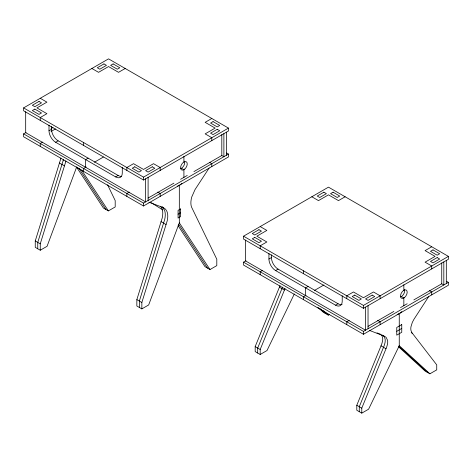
<?xml version="1.0" encoding="UTF-8"?>
<svg xmlns="http://www.w3.org/2000/svg" width="472" height="472" viewBox="0 0 472 472"><rect width="100%" height="100%" fill="white"/><g stroke="black" fill="none" stroke-linecap="round" stroke-linejoin="round"><path stroke-width="0.71" d="M63.112 160.74L37.748 242.401L37.748 248.791M76.712 166.899L47.064 246.295L40.25 250.231L35.252 247.346L35.252 240.956L60.611 159.294A17.848 10.307 -60 0 0 60.864 158.085M40.25 250.231L40.25 243.841L65.608 162.179A17.848 10.307 -60 0 0 65.862 160.97M179.325 185.319L179.325 222.849L148.662 304.953L141.848 308.889L136.85 306.003L136.85 299.614L162.215 217.952A17.848 10.307 -60 0 0 161.878 208.417L160.515 206.27M141.848 308.889L141.848 302.499L167.212 220.837A17.848 10.307 -60 0 0 166.876 211.303L165.513 209.155L162.362 206.996M294.327 293.973L267.005 350.537L260.19 354.472L255.181 351.593L255.181 346.601L280.043 285.648M260.19 354.472L260.19 349.481L285.053 288.528M399.259 313.609L399.259 345.722L368.597 409.2L361.782 413.136L356.797 410.245L356.797 405.259L381.653 344.3L382.503 341.344A10.909 6.295 -60 0 0 382.574 337.451L381.818 335.397M361.782 413.136L361.782 408.15L386.639 347.191L387.488 344.236A10.909 6.295 -60 0 0 387.565 340.341L386.196 337.462L384.556 336.259L369.47 330.4M282.551 287.088L257.683 348.047L257.683 353.038M428.771 296.434L413.956 319.284L412.316 322.382L410.953 326.836A10.909 6.295 -60 0 0 411.023 330.648L411.873 332.624L436.73 364.874L436.73 369.865L429.915 373.8L424.93 370.909L398.822 347.003M209.114 168.032L195.042 189.567L191.774 196.924A17.848 10.307 -60 0 0 191.437 206.854L216.801 259.228L216.801 265.618L209.981 269.553L204.99 266.668L178.121 225.746M23.6 107.905L108.542 58.864L228.466 128.101L228.466 130.986L143.523 180.027L23.6 110.79L23.6 107.905L143.523 177.142L228.466 128.101M125.198 68.481L118.537 72.328L108.542 66.558L98.554 72.328L91.887 68.481M226.619 152.993L228.466 154.067L228.466 156.946L143.523 205.993L23.6 136.756L23.6 133.871L26.066 132.443M51.112 128.561L53.017 127.464M121.451 176.351A9.422 5.44 60 0 1 118.124 175.46L115.622 176.9L55.661 142.284A9.422 5.44 60 0 1 48.999 130.744L51.501 129.304L51.501 126.502M51.076 131.47L55.513 128.909M42.681 142.09L40.256 143.488L40.256 146.373M55.661 142.284L58.162 140.839L118.124 175.46M88.14 158.149L85.644 159.595L85.644 167.289M86.116 167.011L83.562 168.486L83.562 171.371M94.418 162.22L103.362 157.058M211.81 118.484L205.149 122.331L215.143 128.101L205.149 133.871L211.81 137.718L211.81 140.603M129.287 192.092L126.868 193.49L126.868 196.376M76.523 167.088L103.386 208.01L108.383 210.895L115.197 206.96L115.197 200.57L107.557 184.776M148.102 198.057L173.92 183.154M180.581 179.307L187.242 175.46M193.903 171.613L221.805 155.506L221.805 134.591M23.6 133.871L143.523 203.107L228.466 154.067M178.074 214.211L180.575 212.766M243.534 236.195L328.477 187.148L448.4 256.385L448.4 259.27L363.458 308.316L243.534 239.08L243.534 236.195L363.458 305.431L448.4 256.385M345.132 196.765L338.471 200.612L328.477 194.842L318.482 200.612L311.821 196.765M446.547 281.282L448.4 282.35L448.4 285.236L363.458 334.276L243.534 265.04L243.534 262.155L246 260.733M342.111 304.499A9.422 5.44 60 0 1 338.052 303.744L335.557 305.189L275.595 270.568A9.422 5.44 60 0 1 268.934 259.034L271.43 257.588L271.43 254.792M262.609 270.373L260.19 271.772L260.19 274.657M275.595 270.568L278.096 269.128L338.052 303.744M308.074 286.439L305.579 287.879L305.579 295.572M306.051 295.301L303.496 296.776L303.496 299.661M314.352 290.504L323.934 284.976M431.744 246.767L425.083 250.614L435.078 256.385L425.083 262.155L431.744 266.002L431.744 268.887M317.88 307.278L323.32 312.257L328.323 315.137L329.568 314.417M349.221 320.376L346.802 321.774L346.802 324.659M368.036 326.347L393.854 311.437M400.516 307.591L407.177 303.744M413.838 299.903L441.739 283.796L441.739 262.88M243.534 262.155L363.458 331.391L448.4 282.35M396.757 331.314L401.755 328.429M148.869 202.175L163.607 207.715M377.022 332.884L380.385 334.188M221.462 155.312L223.887 156.71L223.887 133.629M441.397 283.595L443.822 284.994L443.822 261.919M209.391 162.279L211.81 163.678L211.81 166.563M429.319 290.569L431.744 291.967L431.744 294.852M181.413 168.25L183.915 169.69L183.915 177.383M401.347 296.534L403.843 297.979L403.843 305.667M40.256 98.288L46.917 102.135L36.922 107.905L46.917 113.675L40.256 117.522L40.256 120.407M260.19 226.578L266.851 230.424L256.856 236.195L266.851 241.965L260.19 245.812L260.19 248.691M411.277 332.689L412.528 333.409M157.754 192.092L160.179 193.49L160.179 196.376M377.688 320.376L380.113 321.774L380.113 324.659M381.665 334.819L383.541 335.899M77.06 167.43L80.004 169.129M279.389 287.183L284.398 290.062M381.004 345.84L385.99 348.731M59.46 163.005L64.457 165.89M161.058 221.663L166.055 224.548M255.181 346.601L260.19 349.481M356.797 405.259L361.782 408.15M35.252 240.956L40.25 243.841M136.85 299.614L141.848 302.499M151.335 202.742L162.751 209.91M382.945 335.338L384.32 336.837L385.063 338.896A10.909 6.295 -60 0 1 384.993 342.79L384.143 345.752L359.281 406.705L359.281 411.696M399.259 345.722L429.915 373.8M398.781 346.135L427.431 372.349M323.432 310.653L328.323 315.137M320.376 308.717L325.827 313.691M162.126 206.901L164.374 209.863A17.848 10.307 -60 0 1 164.716 219.397L139.352 301.059L139.352 307.449M179.325 222.849L209.981 269.553M178.723 224.294L207.485 268.114M81.52 169.973L108.383 210.895M79.019 168.528L105.881 209.45M446.317 260.473L446.317 283.554M403.843 284.687L403.843 290.286M380.113 298.699L380.113 295.814L373.446 291.967L363.458 297.738L353.463 291.967L346.802 295.814L346.802 298.699M368.036 305.667L368.036 328.748M365.534 307.113L365.534 330.193L245.617 260.957L245.617 240.042M363.458 305.431L363.458 308.316M363.458 331.391L363.458 334.276M342.218 295.749L342.218 301.342A9.422 5.44 60 0 1 335.557 305.189M303.496 270.81L303.496 273.695M268.934 253.434L268.934 259.034M226.383 132.19L226.383 155.264M183.915 156.403L183.915 161.996M160.179 170.41L160.179 167.525L153.518 163.678L143.523 169.448L133.529 163.678L126.868 167.525L126.868 170.41M148.102 177.383L148.102 200.464M145.606 178.823L145.606 201.904L25.683 132.667L25.683 111.752M143.523 177.142L143.523 180.027M143.523 203.107L143.523 205.993M122.283 167.46L122.283 173.053A9.422 5.44 60 0 1 115.622 176.9M83.562 142.526L83.562 145.411M48.999 125.151L48.999 130.744M181.873 183.266A9.422 5.44 -60 0 1 181.047 184.062M180.623 184.422A9.422 5.44 -60 0 1 177.602 186.056M58.162 140.839A9.422 5.44 60 0 1 51.501 129.304M184.493 161.153A4.708 2.72 -60 0 1 183.921 165.489A4.708 2.72 -60 0 1 180.552 168.616M63.36 159.53A17.848 10.307 -60 0 1 63.112 160.74M278.096 269.128A9.422 5.44 60 0 1 271.43 257.588M404.427 289.436A4.708 2.72 -60 0 1 403.849 293.779A4.708 2.72 -60 0 1 400.486 296.9M401.808 311.549A9.422 5.44 -60 0 1 401.401 311.962M400.982 312.352A9.422 5.44 -60 0 1 397.117 314.435M39.005 101.415L32.344 105.262L34.845 106.701L41.506 102.855L39.005 101.415M103.964 63.915L97.303 67.756L99.799 69.201L106.465 65.354L103.964 63.915M34.845 109.109L32.344 110.548L39.005 114.395L41.506 112.955L34.845 109.109M113.127 63.915L110.625 65.354L117.292 69.201L119.788 67.756L113.127 63.915M134.78 166.805L132.278 168.244L138.939 172.091L141.441 170.652L134.78 166.805M213.061 121.611L210.559 123.05L217.226 126.897L219.722 125.458L213.061 121.611M152.267 166.805L145.606 170.652L148.102 172.091L154.763 168.244L152.267 166.805M217.226 129.304L210.559 133.151L213.061 134.591L219.722 130.744L217.226 129.304M180.575 208.925L178.074 210.364L178.074 218.058L180.575 216.613L180.575 208.925M258.939 229.699L252.278 233.546L254.774 234.991L261.441 231.144L258.939 229.699M323.898 192.198L317.237 196.045L319.733 197.485L326.394 193.644L323.898 192.198M254.774 237.392L252.278 238.838L258.939 242.685L261.441 241.239L254.774 237.392M333.061 192.198L330.559 193.644L337.22 197.485L339.722 196.045L333.061 192.198M354.708 295.094L352.212 296.534L358.873 300.381L361.375 298.935L354.708 295.094M432.995 249.894L430.493 251.34L437.155 255.187L439.656 253.741L432.995 249.894M372.202 295.094L365.534 298.935L368.036 300.381L374.697 296.534L372.202 295.094M437.155 257.588L430.493 261.435L432.995 262.88L439.656 259.034L437.155 257.588M401.755 324.583L396.757 327.468L396.757 335.161L401.755 332.276L401.755 324.583M184.776 169.059A4.708 2.72 -60 0 0 186.269 161.766A4.708 2.72 -60 0 0 180.693 166.704A4.708 2.72 -60 0 0 184.776 169.059M404.711 297.348A4.708 2.72 -60 0 0 406.203 290.05A4.708 2.72 -60 0 0 400.628 294.994A4.708 2.72 -60 0 0 404.711 297.348"/></g></svg>
